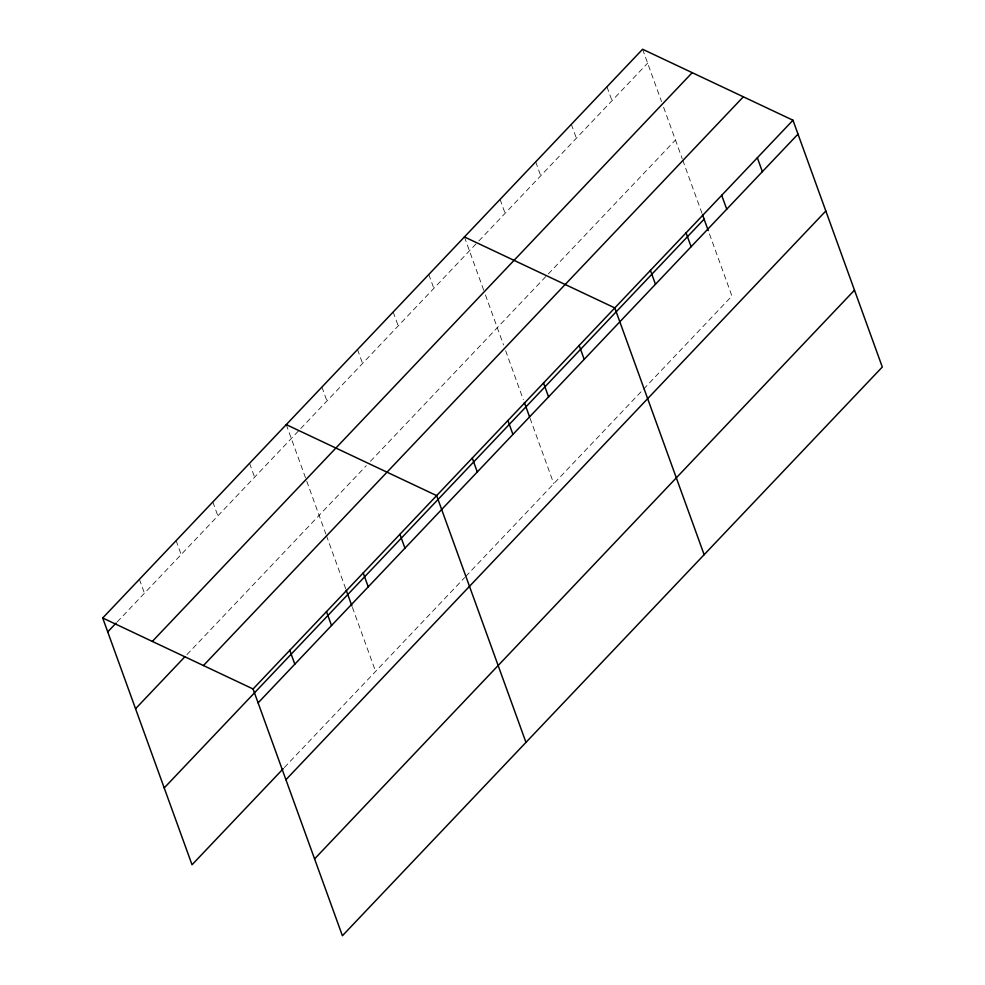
<?xml version="1.0" encoding="UTF-8"?>
<svg xmlns="http://www.w3.org/2000/svg" width="985" height="985" viewBox="0 0 985 985"><rect width="100%" height="100%" fill="white"/><g stroke="black" fill="none" stroke-linecap="round" stroke-linejoin="round"><path stroke-width="0.74" stroke-dasharray="4.92 3.69" d="M117.166 621.954L299.686 429.694M300.733 428.586L477.848 242.002M478.895 240.906L647.637 63.151M186.953 654.606L366.272 465.696M370.471 461.275L675.451 140.005M284.333 767.537L464.686 577.555M465.733 576.459L731.929 296.029L708.757 231.992M642.602 49.25L661.538 101.578M663.607 107.267L682.223 158.72M682.753 160.161L702.034 213.425M606.969 86.791L612.005 100.692M571.337 124.319L576.373 138.232M535.705 161.86L540.728 175.761M500.072 199.401L505.096 213.302M464.427 236.942L484.915 293.53M485.433 294.958L503.544 344.959M505.625 350.722L523.343 399.664M530.065 418.256L553.767 483.709M428.795 274.47L433.831 288.371M393.163 312.011L398.199 325.912M357.53 349.552L362.566 363.453M321.898 387.08L326.934 400.993M286.266 424.621L306.236 479.793M306.754 481.222L325.887 534.092M326.417 535.532L345.698 588.796M352.408 607.363L375.593 671.401M249.55 463.295L254.586 477.196M212.834 501.968L217.87 515.869M176.118 540.642L181.154 554.543M139.414 579.315L144.438 593.229"/><path stroke-width="1.48" d="M102.699 617.989L642.602 49.25L792.974 120.232L882.301 367.011L342.398 935.75L253.071 688.971L102.699 617.989L192.026 864.768L283.286 768.645M107.734 631.902L116.119 623.062M152.318 641.42L692.221 72.668M135.548 708.744L184.848 656.81M203.439 665.552L743.355 96.801M253.071 688.971L792.974 120.232M164.212 787.926L704.115 219.175M258.095 702.871L797.998 134.132M285.921 779.726L825.824 210.975M314.584 858.895L854.487 290.156M464.427 236.942L614.8 307.911L704.14 554.69M286.266 424.621L436.638 495.603L525.965 742.382M757.342 157.76L762.365 171.661M721.697 195.301L726.733 209.202M702.551 214.865L708.24 230.564M686.065 232.842L691.101 246.743M650.432 270.37L655.468 284.283M579.168 345.452L584.203 359.353M543.535 382.98L548.571 396.893M524.389 402.545L529.548 416.827M507.903 420.521L512.939 434.422M472.271 458.062L477.294 471.963M399.922 534.276L404.958 548.177M363.206 572.95L368.242 586.851M346.215 590.237L351.904 605.935M326.491 611.623L331.526 625.524M289.775 650.297L294.81 664.198"/></g></svg>
